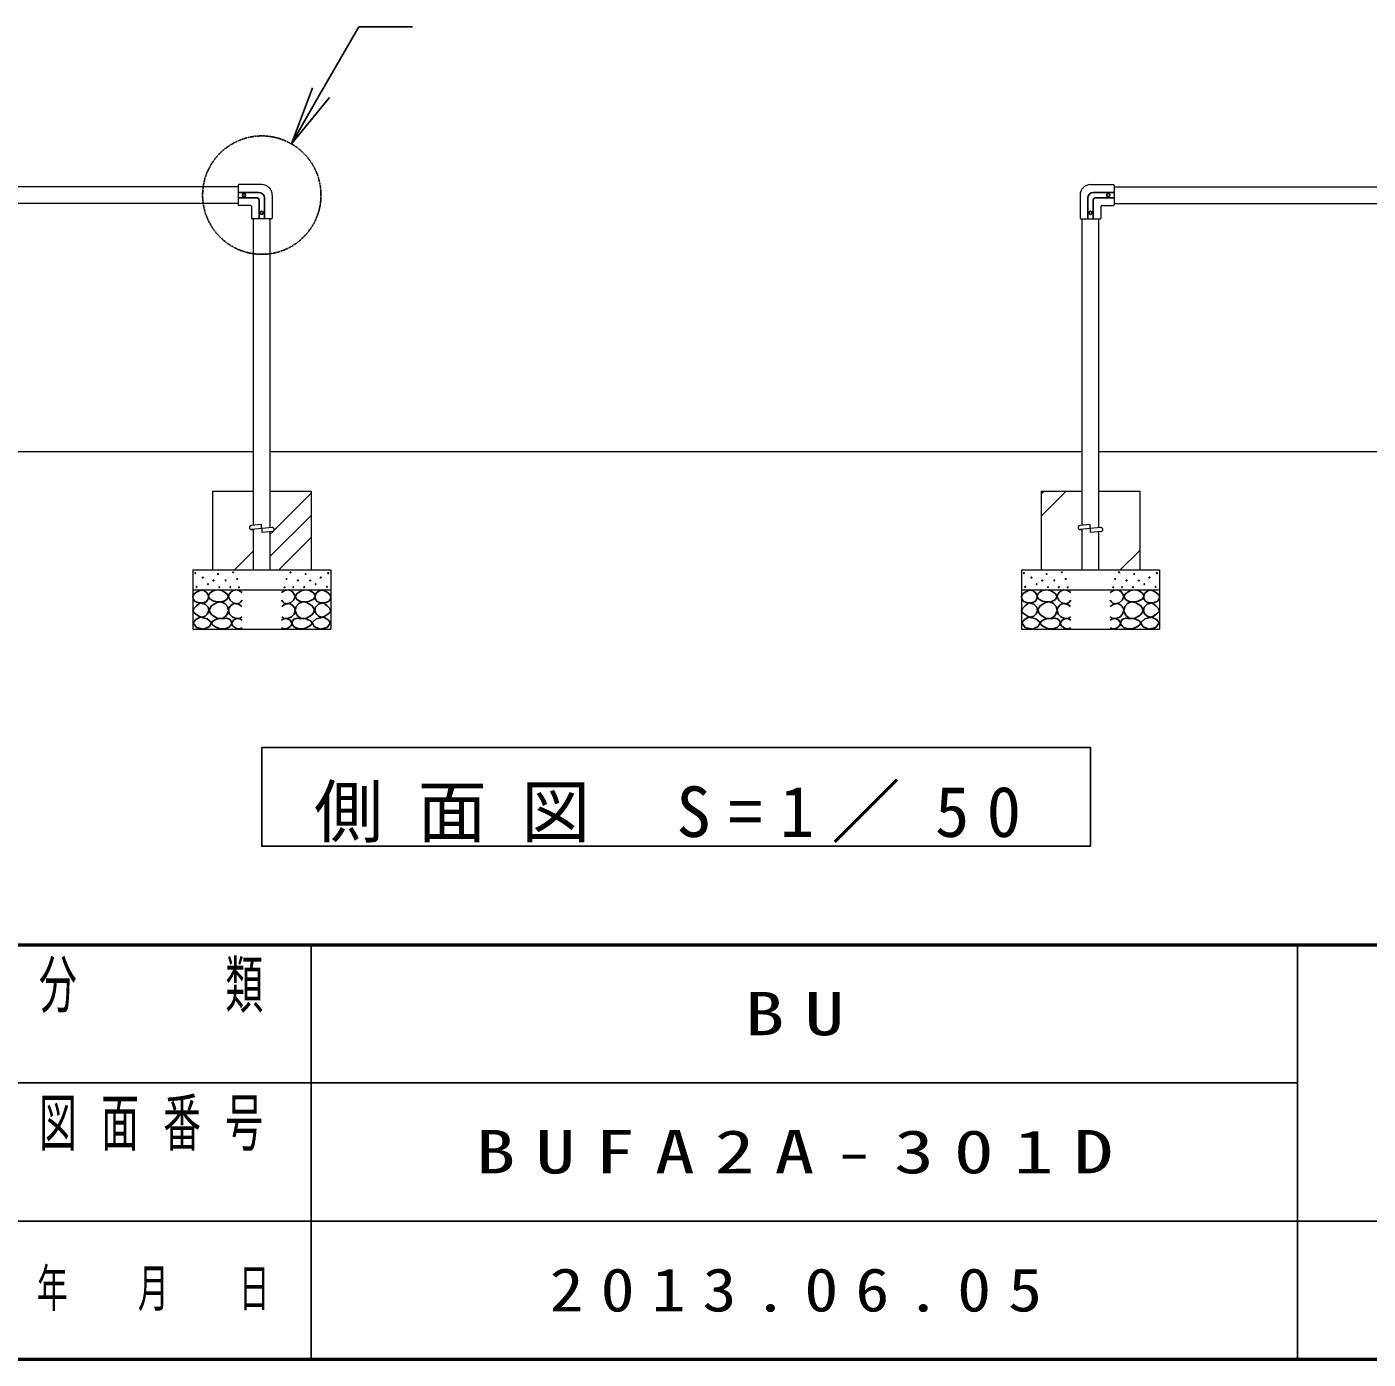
# Model space of a CAD drawing. Units: millimetres, scale not verified. Extents: x -19540 to 0, y -1340 to 13350.
# Drawn here: x -6721 to -3321, y 0 to 3376 of the extents above; entities that cross this region are included whole.
import ezdxf

# ---------------------------------------------------------------- set-up
doc = ezdxf.new("R2010")
doc.units = ezdxf.units.MM
doc.linetypes.add('USER3', pattern=[8, 3, -1, 1, -1, 1, -1])
for name, color, linetype, lineweight in [('A3図枠', 7, 'Continuous', 25), ('線', 2, 'Continuous', 25), ('補助', 2, 'Continuous', 13)]:
    doc.layers.add(name, color=color, linetype=linetype, lineweight=lineweight)
doc.layers.add('図面プロファイル', color=7, linetype='Continuous')
doc.styles.add('ＭＳ ゴシック', font='')
doc.styles.get('ＭＳ ゴシック').set_extended_font_data('MS Gothic')

msp = doc.modelspace()

# ---------------------------------------------------------------- linework, layer by layer
at = {"layer": 'A3図枠', "lineweight": 50}
for p, q in [((-19250, 1050), (0, 1050)), ((-19250, 0), (0, 0))]:
    msp.add_line(p, q, dxfattribs=at)
at = {"layer": 'A3図枠'}
msp.add_line((-6000, 1050), (-6000, 0), dxfattribs=at)
at = {"layer": 'A3図枠', "color": 211}
for p, q in [((-3500, 1050), (-3500, 0)), ((-9375, 700), (-3500, 700)), ((-12125, 350), (0, 350))]:
    msp.add_line(p, q, dxfattribs=at)
at = {"layer": '線', "color": 7, "lineweight": 13}
for p, q in [((-6185, 2971.35), (-7579, 2971.35)), ((-6185, 2974.5), (-6185, 2925.5)), ((-6125, 2976.5), (-6183, 2976.5)), ((-4025, 2976.5), (-3967, 2976.5)), ((-3965, 2974.5), (-3965, 2925.5)), ((-3965, 2971.35), (-2571, 2971.35)), ((-6185, 2928.65), (-7579, 2928.65)), ((-6153.5, 2923.5), (-6183, 2923.5)), ((-6098.5, 2950), (-6098.5, 2892)), ((-4051.5, 2950), (-4051.5, 2892)), ((-3996.5, 2923.5), (-3967, 2923.5)), ((-3965, 2928.65), (-2571, 2928.65)), ((-6151.5, 2921.5), (-6151.5, 2892)), ((-6100.5, 2890), (-6149.5, 2890)), ((-6146.35, 2113.008), (-6146.35, 2890)), ((-6103.65, 2107.036), (-6103.65, 2890)), ((-4049.5, 2890), (-4000.5, 2890)), ((-4046.35, 2113.008), (-4046.35, 2890)), ((-4003.65, 2107.036), (-4003.65, 2890)), ((-3998.5, 2921.5), (-3998.5, 2892)), ((-7603.65, 2300), (-6146.35, 2300)), ((-6103.65, 2300), (-4046.35, 2300)), ((-4003.65, 2300), (-2546.35, 2300)), ((-6250, 2200), (-6250, 2000)), ((-6250, 2200), (-6146.35, 2200)), ((-6103.65, 2200), (-6000, 2200)), ((-6000, 2200), (-6000, 2000)), ((-4150, 2200), (-4150, 2000)), ((-4150, 2200), (-4046.35, 2200)), ((-4003.65, 2200), (-3900, 2200)), ((-3900, 2200), (-3900, 2000)), ((-6125.5, 2114.975), (-6151.97, 2112.478)), ((-6125.5, 2104.931), (-6125.5, 2115.022)), ((-4025.5, 2114.975), (-4051.97, 2112.478)), ((-4025.5, 2104.931), (-4025.5, 2115.022)), ((-6125.5, 2104.931), (-6151.03, 2102.522)), ((-6146.35, 2000), (-6146.35, 2102.964)), ((-6098.97, 2107.478), (-6124.5, 2105.069)), ((-6124.5, 2095.025), (-6124.5, 2105.069)), ((-6098.03, 2097.522), (-6124.5, 2095.025)), ((-6103.65, 2000), (-6103.65, 2096.992)), ((-4025.5, 2104.931), (-4051.03, 2102.522)), ((-4046.35, 2000), (-4046.35, 2102.964)), ((-3998.97, 2107.478), (-4024.5, 2105.069)), ((-4024.5, 2095.025), (-4024.5, 2105.069)), ((-3998.03, 2097.522), (-4024.5, 2095.025)), ((-4003.65, 2000), (-4003.65, 2096.992)), ((-6300, 2000), (-6300, 1850)), ((-6300, 2000), (-5950, 2000)), ((-6146.35, 2000), (-6103.65, 2000)), ((-5950, 2000), (-5950, 1850)), ((-4200, 2000), (-4200, 1850)), ((-4200, 2000), (-3850, 2000)), ((-4046.35, 2000), (-4003.65, 2000)), ((-3850, 2000), (-3850, 1850)), ((-6300, 1950), (-5950, 1950)), ((-4200, 1950), (-3850, 1950)), ((-6300, 1850), (-5950, 1850)), ((-4200, 1850), (-3850, 1850))]:
    msp.add_line(p, q, dxfattribs=at)
at = {"layer": '線'}
for p, q in [((-6133, 2957), (-6185, 2957)), ((-6137, 2943), (-6185, 2943)), ((-6132, 2938), (-6132, 2890)), ((-6118, 2942), (-6118, 2890)), ((-4032, 2942), (-4032, 2890)), ((-4018, 2938), (-4018, 2890)), ((-4017, 2957), (-3965, 2957)), ((-4013, 2943), (-3965, 2943)), ((-6151.97, 2102.522), (-6146.35, 2101.992)), ((-4051.97, 2102.522), (-4046.35, 2101.992))]:
    msp.add_line(p, q, dxfattribs=at)
for points in [[(-6277.551, 1949.402), (-6284.014, 1946.862), (-6290.225, 1943.382), (-6296.083, 1939.344), (-6299.731, 1933.877), (-6298.719, 1926.294), (-6293.711, 1919.935), (-6286.845, 1917.345), (-6279.136, 1917.084), (-6271.523, 1917.688), (-6265.194, 1920.252), (-6261.442, 1925.538), (-6260.125, 1931.976), (-6260.973, 1937.181), (-6263.927, 1942.115), (-6270.087, 1946.942)], [(-6238.127, 1949.493), (-6243.032, 1948.876), (-6248.669, 1946.79), (-6256.64, 1941.002), (-6260.292, 1934.086), (-6259.417, 1930.124), (-6255.696, 1925.707), (-6246.205, 1920.934), (-6236.235, 1919.49), (-6228.885, 1919.318), (-6221.369, 1920.842), (-6213.77, 1925.456), (-6210.016, 1931.653), (-6210.986, 1936.306), (-6215.693, 1941.654), (-6226.361, 1947.861)], [(-6011.873, 1949.493), (-6006.968, 1948.876), (-6001.331, 1946.79), (-5993.36, 1941.002), (-5989.708, 1934.086), (-5990.583, 1930.124), (-5994.304, 1925.707), (-6003.795, 1920.934), (-6013.765, 1919.49), (-6021.115, 1919.318), (-6028.631, 1920.842), (-6036.23, 1925.456), (-6039.984, 1931.653), (-6039.014, 1936.306), (-6034.307, 1941.654), (-6023.639, 1947.861)], [(-5972.449, 1949.402), (-5965.986, 1946.862), (-5959.775, 1943.382), (-5953.917, 1939.344), (-5950.269, 1933.877), (-5951.281, 1926.294), (-5956.289, 1919.935), (-5963.155, 1917.345), (-5970.864, 1917.084), (-5978.477, 1917.688), (-5984.806, 1920.252), (-5988.558, 1925.538), (-5989.875, 1931.976), (-5989.027, 1937.181), (-5986.073, 1942.115), (-5979.913, 1946.942)], [(-4177.551, 1949.402), (-4184.014, 1946.862), (-4190.225, 1943.382), (-4196.083, 1939.344), (-4199.731, 1933.877), (-4198.719, 1926.294), (-4193.711, 1919.935), (-4186.845, 1917.345), (-4179.136, 1917.084), (-4171.523, 1917.688), (-4165.194, 1920.252), (-4161.442, 1925.538), (-4160.125, 1931.976), (-4160.973, 1937.181), (-4163.927, 1942.115), (-4170.087, 1946.942)], [(-4138.127, 1949.493), (-4143.032, 1948.876), (-4148.669, 1946.79), (-4156.64, 1941.002), (-4160.292, 1934.086), (-4159.417, 1930.124), (-4155.696, 1925.707), (-4146.205, 1920.934), (-4136.235, 1919.49), (-4128.885, 1919.318), (-4121.369, 1920.842), (-4113.77, 1925.456), (-4110.016, 1931.653), (-4110.986, 1936.306), (-4115.693, 1941.654), (-4126.361, 1947.861)], [(-3911.873, 1949.493), (-3906.968, 1948.876), (-3901.331, 1946.79), (-3893.36, 1941.002), (-3889.708, 1934.086), (-3890.583, 1930.124), (-3894.304, 1925.707), (-3903.795, 1920.934), (-3913.765, 1919.49), (-3921.115, 1919.318), (-3928.631, 1920.842), (-3936.23, 1925.456), (-3939.984, 1931.653), (-3939.014, 1936.306), (-3934.307, 1941.654), (-3923.639, 1947.861)], [(-3872.449, 1949.402), (-3865.986, 1946.862), (-3859.775, 1943.382), (-3853.917, 1939.344), (-3850.269, 1933.877), (-3851.281, 1926.294), (-3856.289, 1919.935), (-3863.155, 1917.345), (-3870.864, 1917.084), (-3878.477, 1917.688), (-3884.806, 1920.252), (-3888.558, 1925.538), (-3889.875, 1931.976), (-3889.027, 1937.181), (-3886.073, 1942.115), (-3879.913, 1946.942)], [(-6280.086, 1916.45), (-6285.415, 1913.657), (-6290.859, 1909.479), (-6297.308, 1902.659), (-6299.731, 1895.855), (-6296.103, 1891.027), (-6289.592, 1886.666), (-6282.954, 1882.379), (-6276.284, 1880.329), (-6268.64, 1882.776), (-6262.343, 1889.201), (-6259.236, 1897.478), (-6260.759, 1905.994), (-6268.917, 1913.245)], [(-6250.831, 1885.163), (-6238.242, 1878.307), (-6224.883, 1877.324), (-6214.599, 1884.778), (-6209.747, 1896.515), (-6212.027, 1907.293), (-6218.936, 1915.436), (-6227.761, 1918.869), (-6238.938, 1917.598), (-6252.692, 1909.543), (-6258.669, 1898.678), (-6256.034, 1891.484)], [(-5999.169, 1885.163), (-6011.758, 1878.307), (-6025.117, 1877.324), (-6035.401, 1884.778), (-6040.253, 1896.515), (-6037.973, 1907.293), (-6031.064, 1915.436), (-6022.239, 1918.869), (-6011.062, 1917.598), (-5997.308, 1909.543), (-5991.331, 1898.678), (-5993.966, 1891.484)], [(-5969.914, 1916.45), (-5964.585, 1913.657), (-5959.141, 1909.479), (-5952.692, 1902.659), (-5950.269, 1895.855), (-5953.897, 1891.027), (-5960.408, 1886.666), (-5967.046, 1882.379), (-5973.716, 1880.329), (-5981.36, 1882.776), (-5987.657, 1889.201), (-5990.764, 1897.478), (-5989.241, 1905.994), (-5981.083, 1913.245)], [(-4180.086, 1916.45), (-4185.415, 1913.657), (-4190.859, 1909.479), (-4197.308, 1902.659), (-4199.731, 1895.855), (-4196.103, 1891.027), (-4189.592, 1886.666), (-4182.954, 1882.379), (-4176.284, 1880.329), (-4168.64, 1882.776), (-4162.343, 1889.201), (-4159.236, 1897.478), (-4160.759, 1905.994), (-4168.917, 1913.245)], [(-4150.831, 1885.163), (-4138.242, 1878.307), (-4124.883, 1877.324), (-4114.599, 1884.778), (-4109.747, 1896.515), (-4112.027, 1907.293), (-4118.936, 1915.436), (-4127.761, 1918.869), (-4138.938, 1917.598), (-4152.692, 1909.543), (-4158.669, 1898.678), (-4156.034, 1891.484)], [(-3899.169, 1885.163), (-3911.758, 1878.307), (-3925.117, 1877.324), (-3935.401, 1884.778), (-3940.253, 1896.515), (-3937.973, 1907.293), (-3931.064, 1915.436), (-3922.239, 1918.869), (-3911.062, 1917.598), (-3897.308, 1909.543), (-3891.331, 1898.678), (-3893.966, 1891.484)], [(-3869.914, 1916.45), (-3864.585, 1913.657), (-3859.141, 1909.479), (-3852.692, 1902.659), (-3850.269, 1895.855), (-3853.897, 1891.027), (-3860.408, 1886.666), (-3867.046, 1882.379), (-3873.716, 1880.329), (-3881.36, 1882.776), (-3887.657, 1889.201), (-3890.764, 1897.478), (-3889.241, 1905.994), (-3881.083, 1913.245)], [(-6280.905, 1880.517), (-6292.225, 1874.498), (-6299.036, 1865.683), (-6290.549, 1854.413), (-6272.114, 1850.299), (-6257.761, 1856.41), (-6252.335, 1866.782), (-6263.117, 1875.89)], [(-6223.802, 1876.373), (-6231.337, 1876.999), (-6239.479, 1875.562), (-6248.406, 1871.504), (-6252.723, 1866.102), (-6250.037, 1861.419), (-6244.074, 1856.912), (-6237.595, 1853.068), (-6230.289, 1850.695), (-6218.44, 1850.928), (-6208.124, 1855.02), (-6203.421, 1859.827), (-6201.367, 1865.561), (-6202.427, 1870.709), (-6206.503, 1875.292), (-6214.901, 1877.832)], [(-6026.198, 1876.373), (-6018.663, 1876.999), (-6010.521, 1875.562), (-6001.594, 1871.504), (-5997.277, 1866.102), (-5999.963, 1861.419), (-6005.926, 1856.912), (-6012.405, 1853.068), (-6019.711, 1850.695), (-6031.56, 1850.928), (-6041.876, 1855.02), (-6046.579, 1859.827), (-6048.633, 1865.561), (-6047.573, 1870.709), (-6043.497, 1875.292), (-6035.099, 1877.832)], [(-5969.095, 1880.517), (-5957.775, 1874.498), (-5950.964, 1865.683), (-5959.451, 1854.413), (-5977.886, 1850.299), (-5992.239, 1856.41), (-5997.665, 1866.782), (-5986.883, 1875.89)], [(-4180.905, 1880.517), (-4192.225, 1874.498), (-4199.036, 1865.683), (-4190.549, 1854.413), (-4172.114, 1850.299), (-4157.761, 1856.41), (-4152.335, 1866.782), (-4163.117, 1875.89)], [(-4123.802, 1876.373), (-4131.337, 1876.999), (-4139.479, 1875.562), (-4148.406, 1871.504), (-4152.723, 1866.102), (-4150.037, 1861.419), (-4144.074, 1856.912), (-4137.595, 1853.068), (-4130.289, 1850.695), (-4118.44, 1850.928), (-4108.124, 1855.02), (-4103.421, 1859.827), (-4101.367, 1865.561), (-4102.427, 1870.709), (-4106.503, 1875.292), (-4114.901, 1877.832)], [(-3926.198, 1876.373), (-3918.663, 1876.999), (-3910.521, 1875.562), (-3901.594, 1871.504), (-3897.277, 1866.102), (-3899.963, 1861.419), (-3905.926, 1856.912), (-3912.405, 1853.068), (-3919.711, 1850.695), (-3931.56, 1850.928), (-3941.876, 1855.02), (-3946.579, 1859.827), (-3948.633, 1865.561), (-3947.573, 1870.709), (-3943.497, 1875.292), (-3935.099, 1877.832)], [(-3869.095, 1880.517), (-3857.775, 1874.498), (-3850.964, 1865.683), (-3859.451, 1854.413), (-3877.886, 1850.299), (-3892.239, 1856.41), (-3897.665, 1866.782), (-3886.883, 1875.89)]]:
    msp.add_lwpolyline(points, close=True, dxfattribs=at)
for points in [[(-6175, 1943.299), (-6183.427, 1948.154), (-6192.11, 1949.636), (-6197.73, 1947.948), (-6202.883, 1944.249), (-6207.355, 1938.941), (-6209.22, 1932.209), (-6205.552, 1923.439), (-6197.496, 1917), (-6189.197, 1914.621), (-6181.971, 1915.733), (-6177.921, 1919.109), (-6175, 1923.654)], [(-6075, 1943.299), (-6066.573, 1948.154), (-6057.89, 1949.636), (-6052.27, 1947.948), (-6047.117, 1944.249), (-6042.645, 1938.941), (-6040.78, 1932.209), (-6044.448, 1923.439), (-6052.504, 1917), (-6060.803, 1914.621), (-6068.029, 1915.733), (-6072.079, 1919.109), (-6075, 1923.654)], [(-4075, 1943.299), (-4083.427, 1948.154), (-4092.11, 1949.636), (-4097.73, 1947.948), (-4102.883, 1944.249), (-4107.355, 1938.941), (-4109.22, 1932.209), (-4105.552, 1923.439), (-4097.496, 1917), (-4089.197, 1914.621), (-4081.971, 1915.733), (-4077.921, 1919.109), (-4075, 1923.654)], [(-3975, 1943.299), (-3966.573, 1948.154), (-3957.89, 1949.636), (-3952.271, 1947.948), (-3947.117, 1944.249), (-3942.645, 1938.941), (-3940.78, 1932.209), (-3944.448, 1923.439), (-3952.504, 1917), (-3960.803, 1914.621), (-3968.029, 1915.733), (-3972.079, 1919.109), (-3975, 1923.654)], [(-6175.317, 1907.178), (-6182.457, 1912.64), (-6190.526, 1915.099), (-6197.231, 1913.875), (-6203.199, 1910.03), (-6207.592, 1904.248), (-6209.22, 1897.039), (-6206.556, 1888.431), (-6200.348, 1881.513), (-6192.709, 1877.642), (-6185.139, 1876.761), (-6179.985, 1878.2), (-6175.317, 1880.88)], [(-6074.683, 1907.178), (-6067.543, 1912.64), (-6059.474, 1915.099), (-6052.769, 1913.875), (-6046.801, 1910.03), (-6042.408, 1904.248), (-6040.78, 1897.039), (-6043.444, 1888.431), (-6049.652, 1881.513), (-6057.291, 1877.642), (-6064.861, 1876.761), (-6070.015, 1878.2), (-6074.683, 1880.88)], [(-4075.317, 1907.178), (-4082.457, 1912.64), (-4090.526, 1915.099), (-4097.231, 1913.875), (-4103.199, 1910.03), (-4107.592, 1904.248), (-4109.22, 1897.039), (-4106.556, 1888.431), (-4100.348, 1881.513), (-4092.709, 1877.642), (-4085.139, 1876.761), (-4079.985, 1878.2), (-4075.317, 1880.88)], [(-3974.683, 1907.178), (-3967.543, 1912.64), (-3959.474, 1915.099), (-3952.769, 1913.875), (-3946.801, 1910.03), (-3942.408, 1904.248), (-3940.78, 1897.039), (-3943.444, 1888.431), (-3949.652, 1881.513), (-3957.291, 1877.642), (-3964.861, 1876.761), (-3970.015, 1878.2), (-3974.683, 1880.88)], [(-6175, 1872.642), (-6181.018, 1875.96), (-6188.307, 1876.761), (-6197.024, 1872.427), (-6201.298, 1865.671), (-6200.686, 1862.001), (-6197.813, 1857.75), (-6190.651, 1852.278), (-6183.238, 1850.462), (-6178.942, 1851.514), (-6175, 1853.631)], [(-6075, 1872.642), (-6068.982, 1875.96), (-6061.693, 1876.761), (-6052.976, 1872.427), (-6048.702, 1865.671), (-6049.314, 1862.001), (-6052.187, 1857.75), (-6059.349, 1852.278), (-6066.762, 1850.462), (-6071.058, 1851.514), (-6075, 1853.631)], [(-4075, 1872.642), (-4081.018, 1875.96), (-4088.307, 1876.761), (-4097.024, 1872.427), (-4101.298, 1865.671), (-4100.686, 1862.001), (-4097.813, 1857.75), (-4090.651, 1852.278), (-4083.238, 1850.462), (-4078.942, 1851.514), (-4075, 1853.631)], [(-3975, 1872.642), (-3968.982, 1875.96), (-3961.693, 1876.761), (-3952.976, 1872.427), (-3948.702, 1865.671), (-3949.314, 1862.001), (-3952.187, 1857.75), (-3959.349, 1852.278), (-3966.762, 1850.462), (-3971.058, 1851.514), (-3975, 1853.631)]]:
    msp.add_lwpolyline(points, dxfattribs=at)
at = {"layer": '線', "linetype": 'USER3'}
msp.add_circle((-6125.028, 2950), 150, dxfattribs=at)
at = {"layer": '線'}
for centre, radius in [((-6170, 2950), 4), ((-3980, 2950), 4), ((-6125, 2905), 4), ((-4025, 2905), 4), ((-6293.394, 1992.177), 1), ((-6274.383, 1980.77), 1), ((-6247.451, 1973.483), 1), ((-6236.044, 1989.959), 1), ((-6216.504, 1973.549), 1), ((-6197.583, 1994.091), 1), ((-6187.582, 1977.063), 1), ((-6062.418, 1977.063), 1), ((-6052.417, 1994.091), 1), ((-6033.496, 1973.549), 1), ((-6013.956, 1989.959), 1), ((-6002.549, 1973.483), 1), ((-5975.617, 1980.77), 1), ((-5956.606, 1992.177), 1), ((-4193.394, 1992.177), 1), ((-4174.383, 1980.77), 1), ((-4147.451, 1973.483), 1), ((-4136.044, 1989.959), 1), ((-4116.504, 1973.549), 1), ((-4097.583, 1994.091), 1), ((-4087.582, 1977.063), 1), ((-3962.418, 1977.063), 1), ((-3952.417, 1994.091), 1), ((-3933.496, 1973.549), 1), ((-3913.956, 1989.959), 1), ((-3902.549, 1973.483), 1), ((-3875.617, 1980.77), 1), ((-3856.606, 1992.177), 1), ((-6290.225, 1957.323), 1), ((-6261.392, 1963.977), 1), ((-6232.559, 1956.373), 1), ((-6204.881, 1956.521), 1), ((-6182.717, 1955.98), 1), ((-6067.283, 1955.98), 1), ((-6045.119, 1956.521), 1), ((-6017.441, 1956.373), 1), ((-5988.608, 1963.977), 1), ((-5959.775, 1957.323), 1), ((-4190.225, 1957.323), 1), ((-4161.392, 1963.977), 1), ((-4132.559, 1956.373), 1), ((-4104.881, 1956.521), 1), ((-4082.717, 1955.98), 1), ((-3967.283, 1955.98), 1), ((-3945.119, 1956.521), 1), ((-3917.441, 1956.373), 1), ((-3888.608, 1963.977), 1), ((-3859.775, 1957.323), 1)]:
    msp.add_circle(centre, radius, dxfattribs=at)
at = {"layer": '線', "color": 7, "lineweight": 13}
for centre, radius, start, end in [((-6183, 2974.5), 2, 90, 180), ((-6125, 2950), 26.5, 0, 90), ((-4025, 2950), 26.5, 90, 180), ((-3967, 2974.5), 2, 0, 90), ((-6183, 2925.5), 2, 180, 270), ((-6153.5, 2921.5), 2, 0, 90), ((-3996.5, 2921.5), 2, 90, 180), ((-3967, 2925.5), 2, 270, 0), ((-6149.5, 2892), 2, 180, 270), ((-6100.5, 2892), 2, 270, 0), ((-4049.5, 2892), 2, 180, 270), ((-4000.5, 2892), 2, 270, 0), ((-6151.5, 2107.5), 5, 95.38931, 275.38931), ((-4051.5, 2107.5), 5, 95.38931, 275.38931), ((-6098.5, 2102.5), 5, 275.38931, 95.38931), ((-3998.5, 2102.5), 5, 275.38931, 95.38931)]:
    msp.add_arc(centre, radius, start, end, dxfattribs=at)
at = {"layer": '線'}
for centre, radius, start, end in [((-6137, 2938), 5, 0, 90), ((-6133, 2942), 15, 0, 90), ((-4017, 2942), 15, 90, 180), ((-4013, 2938), 5, 90, 180)]:
    msp.add_arc(centre, radius, start, end, dxfattribs=at)
at = {"layer": '補助', "lineweight": 25}
for p, q in [((-5975.028, 3209.808), (-5878.788, 3376.5)), ((-5878.788, 3376.5), (-5828.788, 3376.5)), ((-5828.788, 3376.5), (-5743.431, 3376.5)), ((-5996.679, 3222.308), (-6050.028, 3079.904)), ((-6050.028, 3079.904), (-5975.028, 3209.808)), ((-5953.378, 3197.308), (-6050.028, 3079.904))]:
    msp.add_line(p, q, dxfattribs=at)
at = {"layer": '補助'}
for p, q in [((-6093.869, 2100.615), (-6000, 2194.484)), ((-4150, 2136.179), (-4086.179, 2200)), ((-4150, 2192.306), (-4142.306, 2200)), ((-6103.65, 2034.707), (-6000, 2138.357)), ((-6103.65, 2090.834), (-6096.615, 2097.869)), ((-6082.231, 2000), (-6000, 2082.231)), ((-6194.484, 2000), (-6146.35, 2048.134)), ((-3949.42, 2000), (-3900, 2049.42))]:
    msp.add_line(p, q, dxfattribs=at)
at = {"layer": '補助', "lineweight": 25}
msp.add_lwpolyline([(-6125, 1550), (-6125, 1300), (-4025, 1300), (-4025, 1550)], close=True, dxfattribs=at)

# ---------------------------------------------------------------- texts
at = {"layer": 'A3図枠', "color": 4, "style": 'ＭＳ ゴシック'}
for s, insert, char_height, attachment_point in [('\\T1.64;\\W0.6;分\u3000\u3000類', (-6375, 1008.333), 117.3, 2), ('\\T1.64;\\W0.6;図面番号', (-6375, 658.333), 117.3, 2), ('\\T1.64;\\W0.6;年\u3000月\u3000日', (-6375, 175), 95.31, 5)]:
    msp.add_mtext(s, dxfattribs=dict(at, insert=insert, char_height=char_height, attachment_point=attachment_point))
at = {"layer": '図面プロファイル', "char_height": 110, "attachment_point": 5, "style": 'ＭＳ ゴシック'}
for s, insert in [('\\T1.5;\\W1.35;BU', (-4750, 875)), ('\\T1.5;\\W1.35;BUFA2A-301D', (-4750, 525)), ('\\T1.5;\\W1.15;2013.06.05', (-4750, 175))]:
    msp.add_mtext(s, dxfattribs=dict(at, insert=insert))
at = {"layer": '補助', "insert": (-5075, 1308.333), "char_height": 128.3, "attachment_point": 8, "style": 'ＭＳ ゴシック'}
msp.add_mtext('\\T1.5;側面図\\~S=1／50', dxfattribs=at)

doc.saveas('drawing.dxf')
